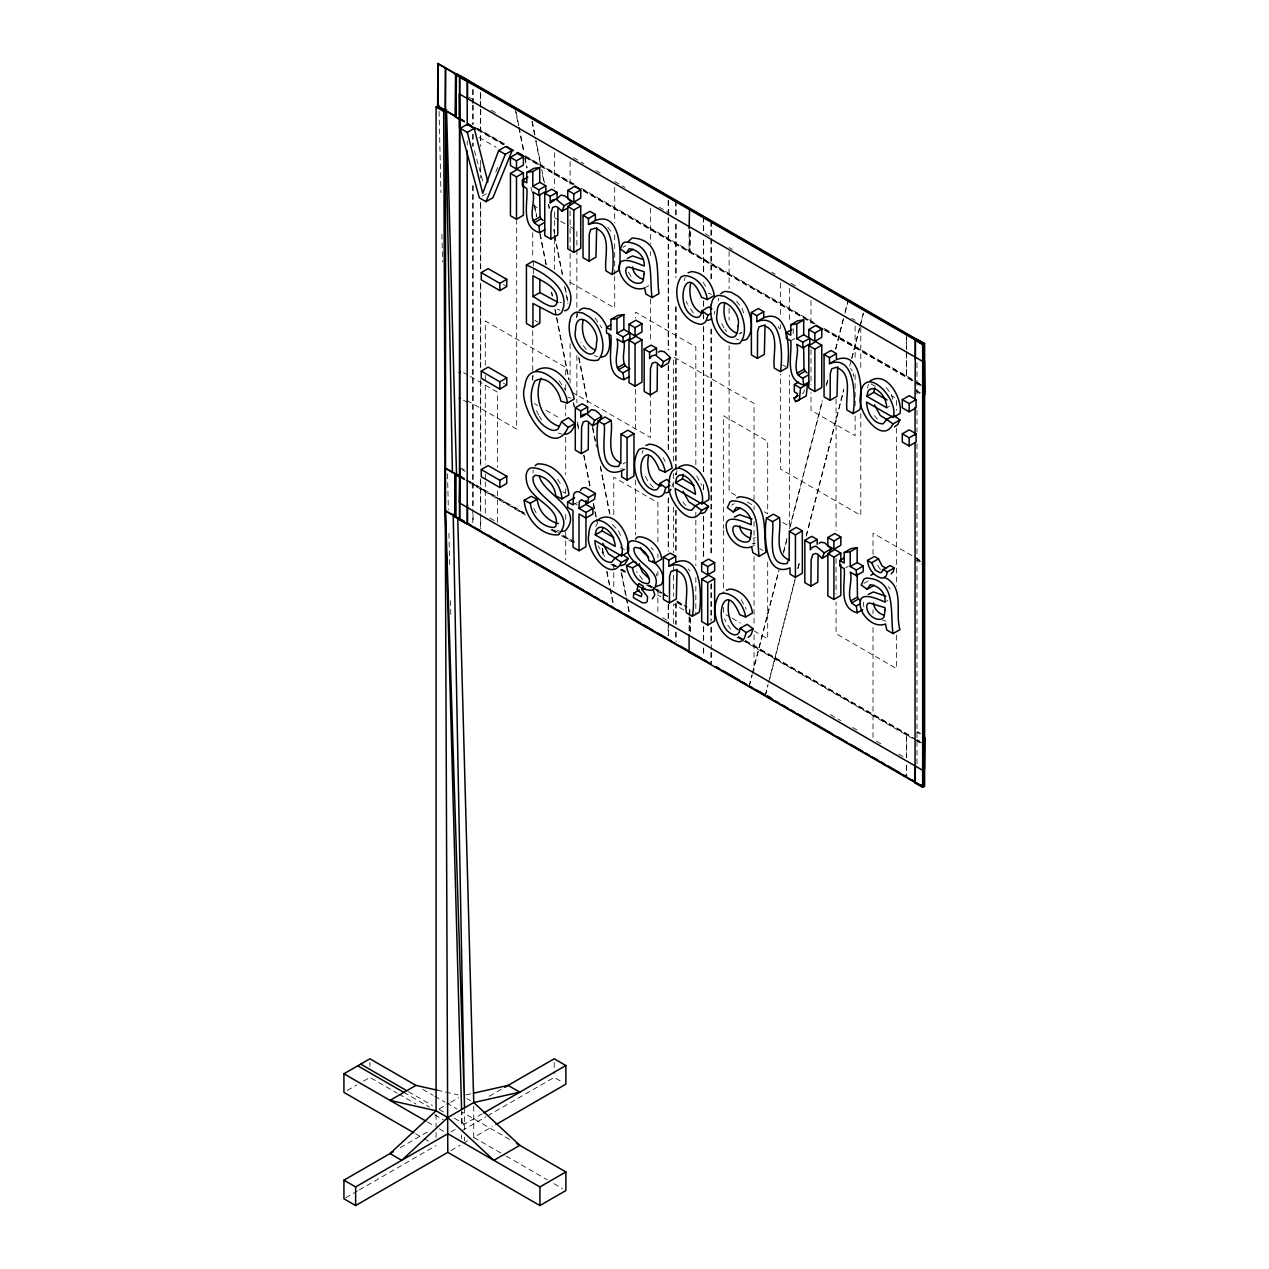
<?xml version="1.0" encoding="UTF-8"?>
<svg xmlns="http://www.w3.org/2000/svg" width="1269" height="1269" viewBox="0 0 1269 1269"><rect width="100%" height="100%" fill="white"/><g stroke="black" fill="none" stroke-linecap="round" stroke-linejoin="round"><path stroke-width="0.75" stroke-dasharray="5 3.75" d="M804.356 389.646L804.054 391.598A7.773 4.489 60 0 1 802.341 393.755M595.859 526.635L596.446 524.002M672.015 486.852L672.697 483.79M676.139 474.527L677.011 470.577M714.161 314.252L714.828 311.206M867.52 388.092L868.393 384.142M576.57 317.758L577.601 313.602M718.095 301.007L718.793 298.247M749.075 686.148L751.93 675.029M752.406 673.173L778.674 570.733M783.576 551.634L787.002 538.246M789.461 528.697L822.28 400.687M826.198 385.395L828.165 377.75M835.51 349.102L843.203 319.09M845.106 311.682L847.962 300.563M749.392 685.958L752.247 674.838M752.723 672.982L778.992 570.542M783.401 553.347L786.843 539.975M790.27 526.603L822.613 400.496M826.531 385.221L827.991 379.479M835.843 348.912L844.488 315.204M844.964 313.348L848.279 300.372M765.207 695.46L768.062 684.34M768.538 682.484L795.298 578.141M797.757 568.591L799.708 560.946M806.085 536.105L843.806 388.98M849.691 366.059L851.166 360.317M851.642 358.413L859.351 328.417M859.827 326.561L863.618 311.73M765.54 695.269L767.904 686.006M769.807 678.598L795.14 579.87M798.074 568.401L799.549 562.675M806.402 535.915L843.647 390.709M851.975 358.223L863.475 313.395M532.187 379.05L533.107 375.751M684.229 280.671L685.181 277.514M642.098 453.271L643.05 450.114M495.782 172.156L497.876 166.667M482.109 196.219L486.265 193.824M623.047 247.328L625.807 245.726M644.589 287.984L648.729 285.588M739.224 334.048L741.984 332.462L738.621 333.557M790.761 340.838L794.902 338.442M622.841 463.962L625.601 462.376M621.667 470.688L624.427 469.086M622.159 470.926L624.919 469.324M573.001 504.919L577.157 502.54M886.825 407.825L889.601 406.239M731.499 505.268L734.259 503.666M751.645 546.733L754.405 545.131M845.598 567.83L848.374 566.244M863.983 583.359L868.139 580.964M885.016 602.077L887.777 600.475M347.183 1090.515L356.906 1084.9M363.41 1081.156L369.898 1077.413L397.197 1093.164M439.328 1108.884L449.052 1103.269M450.685 1102.333L458.791 1097.653M400.243 1147.668L427.542 1131.9M489.342 1096.226L501.287 1089.325M450.844 1131.964L456.999 1128.411M482.268 1113.817L461.599 1125.746L461.599 1111.343M345.644 1197.809L357.588 1190.909M359.286 1189.925L436.076 1145.59M462.043 1130.6L485.932 1116.815M487.629 1115.832L554.188 1077.413L562.548 1082.235M450.844 1150.571L460.06 1145.257M464.533 1142.687L467.595 1140.91M473.734 1106.14L473.734 1137.357L492.515 1126.523M753.072 538.326L755.436 537.533M465.882 1094.909L471.64 1093.608M560.01 302.641L561.564 302.308M752.089 543.782L755.261 543.719M620.636 468.848L623.666 469.244M557.139 530.553L560.121 531.14M437.075 1090.15L458.204 1094.909M882.748 620.271L885.968 621.08M567.751 397.165L570.955 398.117M558.312 433.03L561.707 434.061M557.313 309.224L559.994 310.128M708.388 293.234L711.322 294.392M735.988 338.744L738.986 340.044M594.447 355.494L597.445 356.795M562.611 491.864L565.736 493.387M468.753 97.205L473.892 100.172M491.024 110.07L496.163 113.036M573.525 157.705L583.819 163.638M595.827 170.569L602.696 174.535M614.704 181.467L624.935 187.384M659.055 207.085L669.302 213.002M705.183 233.718L710.307 236.668M729.104 247.518L732.53 249.501M771.838 272.185L775.248 274.167M791.079 283.304L797.725 287.143M851.721 318.313L855.116 320.28M461.218 118.905L464.264 120.666M477.35 128.217L504.618 143.968M525.065 155.77L574.492 184.306M581.297 188.24L815.523 323.468M824.089 328.417L911.523 378.892M916.662 381.858L919.708 383.619M461.123 119.413L464.549 121.38M474.622 127.201L504.475 144.444M539.388 164.589L524.858 156.214L527.158 167.857M573.302 184.179L540.991 165.525L536.057 140.542M583.502 190.064L814.984 323.706M825.183 329.591L915.235 381.588M916.948 382.572L923.784 386.522M460.79 119.603L464.216 121.57M477.334 129.152L504.158 144.634M524.541 156.404L572.969 184.354M583.169 190.255L814.65 323.896M824.85 329.781L914.901 381.779M916.615 382.762L923.467 386.712M461.456 120.539L464.502 122.284M477.763 129.946L503.333 144.714M525.477 157.499L571.494 184.068M583.423 190.953L812.509 323.214M824.517 330.146L911.951 380.621M916.9 383.476L919.946 385.237M479.016 137.417L496.147 147.299M915.98 390.217L920.691 392.93M916.678 391.629L919.803 393.438M870.962 383.857L876.038 386.791M891.298 395.595L894.677 397.546M532.742 205.118L537.739 208.005M554.394 217.618L559.106 220.33M560.676 221.234L568.528 225.771M570.098 226.675L576.872 230.593L576.872 247.852M782.751 365.012L785.781 366.757M570.098 282.305L614.704 308.05L614.704 276.404M503.381 284.621L506.759 286.572M534.963 320.407L538.23 322.294M919.517 559.994L873.024 533.139L873.024 554.775M917.55 559.597L920.691 561.406M916.678 560.105L919.803 561.913M571.796 392.058L650.505 437.519L650.505 395.976M735.75 495.338L729.104 491.5L729.104 345.755M747.393 502.048L752.374 504.935M764.287 511.804L767.697 513.786L767.697 441.279L723.584 415.804L723.584 528.396M782.735 522.463L789.413 526.318L789.413 375.291M503.381 383.095L506.759 385.046M534.392 403.59L537.691 405.493M545.94 410.252L560.771 418.802M463.566 372.594L468.578 375.497M470.26 376.449L497.622 392.248L497.622 467.373M759.766 548.668L762.923 550.476M466.913 400.417L516.689 429.144L516.689 220.457M463.518 400.211L468.213 402.923M574.571 503.428L577.236 504.983M620.129 547.161L625.109 550.048M730.341 617.226L723.584 613.324L723.584 607.391M732.039 618.209L740.493 623.095M754.04 630.899L767.697 638.799L767.697 560.66M461.266 468.198L464.391 470.006M917.55 731.642L920.691 733.45M461.948 469.625L465.073 471.433M916.678 732.15L919.803 733.958M461.218 476.462L464.264 478.223M468.832 480.856L525.065 513.326M554.03 530.045L560.85 533.979M562.564 534.963L574.492 541.847M613.688 564.483L620.493 568.417M622.207 569.4L625.617 571.367M649.474 585.152L654.582 588.102M656.279 589.086L664.813 594.003M676.742 600.887L686.957 606.788M738.368 636.467L743.507 639.433M745.236 640.433L911.523 736.432M916.662 739.415L919.708 741.159M461.123 476.954L464.549 478.936M466.246 479.92L524.874 513.771M552.063 529.459L557.154 532.409M563.959 536.327L574.143 542.212M612.8 564.531L616.02 566.386M624.269 571.145L620.858 569.194L626.188 596.097M648.078 584.898L651.489 586.865M653.186 587.848L661.688 592.75M663.386 593.733L668.493 596.684M677.63 601.966L686.83 607.264M738.495 637.101L743.602 640.052M745.3 641.035L915.235 739.145M916.948 740.128L923.784 744.078M460.79 477.144L464.216 479.127M465.929 480.11L524.557 513.961M551.745 529.649L556.837 532.599M563.626 536.517L573.826 542.402M612.483 564.721L615.703 566.577M625.649 572.319L620.541 569.369L625.871 596.287M647.761 585.088L651.156 587.055M652.869 588.039L661.371 592.94M663.068 593.924L668.176 596.874M677.313 602.14L686.497 607.454M738.177 637.292L914.901 739.319M916.615 740.319L923.467 744.268M461.456 478.08L464.502 479.841M469.244 482.585L525.477 515.055M551.047 529.808L559.566 534.725M561.263 535.708L571.494 541.609M610.69 564.245L614.101 566.212M620.922 570.146L624.316 572.113M646.476 584.898L649.887 586.865M656.707 590.815L665.226 595.732M677.154 602.616L683.975 606.55M737.083 637.212L740.509 639.195M742.222 640.179L911.951 738.177M916.9 741.033L919.946 742.793M657.897 595.066L661.038 596.89M683.88 610.056L673.633 604.139L673.633 624.126M489.913 518.053L494.545 520.718M662.624 617.765L667.335 620.493M830.529 714.701L840.728 720.602M852.625 727.47L859.43 731.388M876.451 741.223L881.606 744.189M898.753 754.087L903.893 757.07M467.055 1098.668L470.402 1100.604M422.799 1089.325L433.03 1095.242M434.744 1096.226L444.975 1102.126M446.688 1103.126L456.919 1109.027M509.583 1139.435L462.043 1111.993L462.043 1126.888M408.459 1091.689L432.348 1105.489M439.169 1109.423L444.293 1112.374M454.492 1118.275L464.533 1124.064M403.828 1092.387L429.43 1107.171M398.91 1094.148L415.962 1103.998M434.744 1114.848L443.262 1119.766M473.734 1137.357L504.459 1155.091M506.157 1156.075L547.113 1179.726M553.934 1183.66L562.468 1188.593M427.542 1122.05L434.363 1125.984M439.423 1128.902L446.101 1132.773M415.597 1133.772L422.418 1137.706M424.132 1138.705L429.255 1141.656M612.308 524.589L618.257 530.347L620.811 535.867M649.078 585.77L651.568 587.944M653.313 487.455L648.475 482.172L644.113 474.019M736.639 301.261L741.968 308.145L744.221 314.442M595.098 318.011L601.744 327.91M886.159 387.553L891.457 394.5L893.487 402.13M642.574 579.568L636.435 571.526M607.724 227.183L611.198 231.688M688.068 568.972L690.019 571.066M559.09 380.7L565.657 390.44M651.156 547.478L653.487 550.191M874.309 415.613L877.212 419.071M682.944 502.048L685.847 505.506M604.599 556.472L598.159 545.908M724.869 329.337L726.772 331.621M586.183 349.514L580.837 342.154M888.332 586.738L890.251 589.054M693.382 312.935L688.21 305.686M730.69 629.281L726.439 623.158M880.464 569.622L876.086 562.944M703.058 282.13L707.214 288.824M741.286 599.587L746.235 609.231M696.76 475.923L701.598 485.155M557.567 479.333L560.501 483.854M631.058 276.468L627.933 271.344M539.309 416.391L541.657 419.88M850.706 368.454L852.245 370.849M778.024 326.482L779.547 328.877M724.044 328.021L720.364 321.073M538.627 415.137L535.518 408.634M533.821 508.409L536.882 514.231M663.275 457.697L665.083 461.424M686.259 301.419L687.56 304.274M724.504 618.891L725.789 621.731M474.4 150.63L483.172 182.562M532.25 121.316L535.677 138.622M541.768 169.411L544.449 182.99M548.684 204.341L549.445 208.227M553.665 229.562L554.442 233.448M554.823 235.384L562.5 274.199M565.181 287.793L567.877 301.372M579.013 357.652L587.848 402.289M592.829 427.526L596.287 444.991M600.523 466.326L610.119 514.849M626.569 598.016L629.614 613.403M531.933 121.507L535.344 138.797M535.724 140.716L540.673 165.716M542.593 175.423L543.751 181.245M548.351 204.531L549.128 208.402M554.505 235.574L562.183 274.39M564.483 286.033L567.941 303.497M578.696 357.842L587.515 402.479M592.512 427.701L596.351 447.116M600.189 466.516L609.406 513.088M626.251 598.207L629.297 613.577M516.118 112.005L518.783 125.457M519.164 127.376L524.097 152.359M530.997 187.257L531.774 191.143M534.455 204.721L536.771 216.364M540.213 233.845L546.368 264.888M551.745 292.06L552.507 295.947M555.203 309.525L569.02 379.383M573.62 402.67L574.397 406.556M577.474 422.085L578.997 429.842M583.994 455.079L590.133 486.122M593.591 503.587L596.287 517.181M596.668 519.116L597.826 524.938M602.426 548.224L603.965 555.996M607.01 571.399L610.056 586.786M610.437 588.705L613.482 604.076M515.024 108.341L518.45 125.647M518.831 127.566L523.78 152.55M524.922 158.339L526.841 168.047M534.519 206.847L536.438 216.555M539.896 234.019L546.035 265.078M551.412 292.251L552.189 296.121M554.87 309.715L556.028 315.537M556.409 317.472L568.702 379.574M573.302 402.86L574.08 406.746M577.522 424.211L579.061 431.968M583.677 455.254L589.815 486.313M593.273 503.777L594.431 509.599M594.812 511.534L596.731 521.242M602.109 548.414L603.647 556.171M606.693 571.589L609.739 586.976M610.119 588.895L613.149 604.266M656.422 573.604L656.866 576.031M853.212 373.372L853.751 376.401M863.237 601.982L863.888 607.105M439.074 111.371L440.962 192.587M441.929 234.178L442.58 261.906M447.529 473.845L448.354 509.488M448.909 533.266L449.702 566.926M450.479 600.602L450.86 616.448M916.979 362.823L916.979 396.42M916.979 410.252L916.979 431.983M916.979 443.849L916.979 764.001M906.669 337.951L906.669 349.562M906.669 351.497L906.352 376.83L906.352 351.687M906.669 757.419L906.669 734.196L906.352 757.593M906.669 765.159L906.669 776.755M906.352 334.27L906.352 349.752M906.352 765.334L906.352 775.01M896.374 400.496L896.374 410.379M896.374 428.145L896.374 585.945M896.374 635.087L896.374 668.509L836.065 633.691L836.065 602.029M873.024 609.818L873.024 613.752M873.024 627.505L873.024 739.24M860.794 327.434L860.794 370.199M860.794 413.313L860.794 515.373L780.372 468.943L780.372 374.022M855.116 326.101L855.116 361.094M855.116 374.704L855.116 408.174M855.116 416.058L855.116 435.743L811.002 410.268L811.002 392.66M836.065 399.148L836.065 530.775M836.065 558.487L836.065 594.114M811.002 300.674L811.002 326.117M811.002 349.609L811.002 384.824M793.236 328.703L793.236 334.286M789.413 288.269L789.413 321.898M780.372 283.05L780.372 316.679M780.372 324.578L780.372 328.544M754.04 500.018L754.04 403.352L673.633 356.938L673.633 461.757M754.04 505.887L754.04 509.805M754.04 521.511L754.04 546.907M754.04 556.679L754.04 607.47M754.04 609.421L754.04 625.046M754.04 634.865L754.04 670.54M729.104 251.452L729.104 288.777M729.104 308.43L729.104 320.216M723.584 530.363L723.584 593.575M711.274 221.266L711.274 236.748M711.274 238.683L711.274 281.623M711.274 329.02L711.274 556.203M711.274 583.851L711.274 619.415M711.274 627.187L711.274 650.41M711.274 652.345L711.274 663.957M710.957 221.456L710.957 236.938M710.957 238.873L710.957 279.83M710.957 329.21L710.957 556.377M710.957 584.041L710.957 621.572M710.957 627.378L710.957 644.795M710.957 652.536L710.957 662.212M703.676 216.888L703.676 232.354M703.676 240.095L703.676 273.279M703.676 300.927L703.676 306.86M703.676 314.76L703.676 318.709M703.676 326.609L703.676 472.798M703.676 484.647L703.676 492.546M703.676 516.245L703.676 557.741M703.676 626.664L703.676 640.211M703.676 647.951L703.676 655.692M703.359 217.062L703.359 232.544M703.359 240.285L703.359 273.454M703.359 301.118L703.359 307.05M703.359 314.95L703.359 318.9M703.359 326.799L703.359 472.972M703.359 484.837L703.359 490.754M703.359 516.435L703.359 557.916M703.359 626.854L703.359 640.401M703.359 648.142L703.359 655.883M695.84 464.676L695.84 346.976L635.531 312.158L635.531 318.091M695.84 512.153L695.84 518.085M695.84 520.052L695.84 565.546M695.84 577.411L695.84 614.989M690.368 231.862L689.892 251.484L689.892 230.197M690.368 618.431L690.368 631.978M689.892 609.041L689.892 614.846M689.892 616.782L689.892 632.248M689.559 230.387L689.083 251.944L689.083 230.672M689.559 615.021L689.559 609.215L689.083 615.306M689.559 616.956L689.559 632.438M689.083 617.242L689.083 632.723M676.107 200.962L676.107 216.444M676.107 224.185L676.107 277.102M676.107 306.733L676.107 474.654M676.107 510.201L676.107 553.665M676.107 603.013L676.107 624.3M676.107 632.025L676.107 641.702M675.774 201.152L675.774 216.618M675.774 224.359L675.774 277.292M675.774 306.924L675.774 474.844M675.774 510.392L675.774 553.855M675.774 603.203L675.774 624.475M675.774 632.216L675.774 639.957M673.633 473.623L673.633 487.455M673.633 507.235L673.633 552.729M673.633 566.577L673.633 596.24M668.493 200.439L668.493 215.92M668.493 217.856L668.493 349.752M668.493 365.567L668.493 452.478M668.493 497.908L668.493 551.254M668.493 604.425L668.493 619.906M668.493 621.842L668.493 635.388M668.176 200.629L668.176 216.111M668.176 218.046L668.176 349.943M668.176 365.742L668.176 452.668M668.176 498.098L668.176 549.461M668.176 604.615L668.176 623.951M668.176 625.887L668.176 635.563M657.897 542.022L657.897 502.714L613.784 477.255L613.784 514.691M657.897 553.807L657.897 557.741M657.897 571.494L657.897 575.412M657.897 589.165L657.897 613.228M650.505 208.084L650.505 243.68M650.505 251.595L650.505 255.545M650.505 299.056L650.505 342.567M635.531 389.297L635.531 428.859M635.531 479.968L635.531 534.995M614.704 187.4L614.704 223.011M614.704 234.876L614.704 274.437M613.784 563.944L613.784 587.595M576.872 249.771L576.872 309.953M576.872 311.92L576.872 317.853M576.872 355.447L576.872 402.781M570.098 161.639L570.098 185.29M570.098 210.908L570.098 251.611M570.098 253.53L570.098 286.255M570.098 343.613L570.098 383.175M565.704 375.132L565.704 367.375L485.297 320.946L485.297 365.694M565.704 384.824L565.704 390.646M565.704 404.208L565.704 415.851M565.704 437.456L565.704 474.955M565.704 488.771L565.704 492.721M565.704 514.437L565.704 520.353M565.704 532.203L565.704 559.835M554.394 152.566L554.394 188.05M554.394 211.701L554.394 236.795M554.394 238.715L554.394 269.393M554.188 1062.518L554.188 1073.685M533.345 261.002L533.345 266.855M533.345 268.806L533.345 274.643M532.742 232.592L532.742 258.099M532.742 330.686L532.742 373.546M532.742 375.497L532.742 381.303M497.622 490.992L497.622 522.511M485.297 375.418L485.297 381.239M485.297 385.142L485.297 464.184M485.297 474.035L485.297 479.952M485.297 481.919L485.297 515.388M480.713 93.954L480.713 107.5M480.713 109.435L480.713 146.522M480.713 166.271L480.713 178.136M480.713 203.801L480.713 268.996M480.713 284.795L480.713 367.772M480.713 381.588L480.713 466.532M480.713 480.364L480.713 511.486M480.713 519.227L480.713 528.903M480.38 92.209L480.38 107.691M480.38 109.626L480.38 140.78M480.38 160.529L480.38 170.411M480.38 202.025L480.38 269.187M480.38 283.003L480.38 367.947M480.38 379.812L480.38 466.722M480.38 478.572L480.38 511.677M480.38 513.612L480.38 527.143M473.099 89.56L473.099 103.106M473.099 105.041L473.099 124.394M473.099 134.228L473.099 146.078M473.099 185.591L473.099 507.092M473.099 514.833L473.099 522.574M472.782 89.75L472.782 103.297M472.782 105.232L472.782 124.584M472.782 134.419L472.782 146.268M472.782 185.782L472.782 507.283M472.782 509.218L472.782 522.765M467.214 140.954L467.214 144.904M464.533 1107.853L464.533 1129.648M464.533 1137.103L464.533 1140.815M461.599 1135.057L461.599 1138.785M436.076 1114.372L436.076 1126.967M436.076 1132.567L436.076 1138.15M369.898 1062.518L369.898 1066.23M533.012 472.861A18.543 10.707 60 0 1 533.234 470.117"/><path stroke-width="1.5" d="M620.636 554.759L615.116 557.948L611.372 562.421C600.729 562.326 595.224 549.905 594.907 540.594L621.524 555.949C628.107 537.152 590.64 499.336 588.657 535.502C585.215 549.525 610.437 584.501 621.366 562.468L628.266 558.487L622.016 553.966M700.916 502.651L695.396 505.839L691.653 510.297C681.009 510.217 675.505 497.797 675.187 488.47L701.805 503.841C708.388 485.044 670.92 447.227 668.937 483.394C665.495 497.416 690.717 532.393 701.646 510.36L708.546 506.379L702.296 501.842M892.297 416.2L886.761 419.404L883.034 423.862C872.374 423.783 866.87 411.346 866.568 402.035L893.186 417.406C899.769 398.609 862.285 360.777 860.319 396.959C856.861 410.982 882.098 445.958 893.011 423.925L899.927 419.928L893.677 415.407M557.948 208.687L557.71 235.082L550.794 239.064L544.75 235.574L544.75 193.221L551.65 189.224L557.091 192.38L557.091 198.789L560.946 195.077L564.832 195.886L567.909 198.234L571.05 201.787L569.654 205.419M588.499 423.243L588.245 449.638L581.345 453.62L575.285 450.13L575.285 407.777L582.201 403.796L587.642 406.937L587.642 413.361L591.497 409.633L595.367 410.442L598.46 412.806L601.585 416.343L600.205 419.976M657.39 364.552L657.136 390.947L650.22 394.929L644.176 391.439L644.176 349.086L651.092 345.105L656.533 348.245L656.533 354.67M818.045 555.774L817.791 582.17L810.891 586.151L804.832 582.661L804.832 540.308L811.748 536.327L817.188 539.468L817.188 544.274M633.723 593.178L633.358 597.636L642.463 602.791L645.493 602.823L647.301 601.411L647.539 596.747L642.162 589.752L643.272 586.135L638.767 583.534L637.022 589.577L641.908 593.797L641.321 596.684L633.723 593.178L639.259 589.99M574.571 497.845L567.655 501.842L567.655 507.426L573.001 510.503L573.001 547.272L579.013 550.746L579.013 513.977L585.977 518.006L592.893 514.008L592.893 508.425L585.977 512.422L579.013 508.393L579.298 501.429L581.71 499.764L587.626 503.238L588.53 497.496L595.447 493.514L586.278 487.93A11.199 6.456 60 0 0 580.552 490.453M595.447 493.514L594.526 499.24L587.626 503.238M648.538 455.952C646.302 466.913 648.824 482.315 661.038 486.075M690.685 283.352C688.433 294.313 690.955 309.715 703.185 313.475M728.929 600.824C726.994 610.976 728.628 623.809 738.161 629.71M583.185 319.962C580.79 330.876 583.93 345.152 595.113 349.943M724.726 303.212C722.331 314.125 725.471 328.417 736.654 333.192M596.684 227.611L595.97 257.179L589.07 261.16L583.01 257.67L583.01 215.318L589.926 211.336L595.367 214.477L595.367 220.489L589.847 223.693M677.027 569.4L676.329 598.952L669.413 602.934L663.37 599.444L663.37 557.091L670.27 553.11L675.727 556.25L675.727 562.278L668.811 566.26L668.811 560.232L675.727 556.25M765.033 324.816L764.335 354.368L757.419 358.366L751.375 354.876L751.375 312.523L758.291 308.526L763.732 311.666L763.732 317.694L756.816 321.676L756.816 315.664L763.732 311.666M837.714 366.789L837.017 396.34L830.116 400.322L824.057 396.832L824.057 354.479L830.973 350.498L836.414 353.639L836.414 359.65C862.793 349.34 862.555 396.214 859.97 409.586L853.054 413.583L847.01 410.093C844.868 397.34 853.863 372.848 835.985 367.36L831.687 368.851L830.291 373.562L830.116 400.322M595.256 534.883L596.192 530.442A14.451 8.344 60 0 1 599.888 527.254A13.42 7.741 60 0 1 605.392 528.57C611.547 532.25 614.735 539.42 615.179 546.384L595.256 534.883L602.156 530.886L602.791 527.92M675.536 482.759L676.472 478.318A14.451 8.344 60 0 1 680.168 475.145A13.42 7.741 60 0 1 685.672 476.462C691.827 480.142 695.015 487.312 695.46 494.276L675.536 482.759L682.436 478.778L683.372 474.336M866.901 396.325L867.837 391.883A14.451 8.344 60 0 1 871.549 388.711A13.42 7.741 60 0 1 877.053 390.027C883.208 393.707 886.381 400.877 886.825 407.825L866.901 396.325L873.818 392.343L874.753 387.902M669.937 485.392L665.781 487.788L664.052 493.292A20.066 11.58 60 0 1 658.674 496.909C638.434 494.418 628.203 465.39 639.037 449.416L642.447 448.163C654.725 448.845 663.639 460.615 665.21 472.147L672.126 468.15C670.54 456.634 661.625 444.848 649.363 444.182L645.937 445.419M710.688 313.586L707.928 315.188L706.183 320.692A20.066 11.58 60 0 1 700.805 324.309C680.565 321.818 670.349 292.806 681.167 276.816L684.594 275.579C696.855 276.245 705.77 288.031 707.356 299.547L714.257 295.55C712.686 284.034 703.772 272.248 691.494 271.582L688.084 272.835M745.601 617.02L739.716 614.688C723.314 574.032 710.497 628.789 734.513 634.928L737.194 634.532L739.145 632.374L740.224 628.298L747.124 624.316L753.072 628.663L746.172 632.66L744.427 638.164A20.066 11.58 60 0 1 739.05 641.781C718.809 639.275 708.594 610.262 719.412 594.289L722.822 593.035C735.1 593.702 744.015 605.487 745.601 617.02L752.501 613.022C750.931 601.506 742.016 589.72 729.738 589.054L726.328 590.291M753.072 628.663L751.343 634.167A20.066 11.58 60 0 1 748.091 637.212M711.861 309.017L708.895 306.844L701.979 310.842L700.9 314.902L698.949 317.06L696.269 317.472C672.269 311.317 685.086 256.56 701.471 297.232L707.356 299.547M669.715 481.617L666.748 479.444L659.832 483.441L658.754 487.502L656.819 489.66L654.138 490.056C630.122 483.917 642.939 429.16 659.341 469.831L665.21 472.147M867.473 560.438L871.613 562.833L875.102 569.908L879.607 572.509L881.336 572.541L883.208 569.527L890.108 565.53L894.248 567.925L887.332 571.907L886.317 575.729L884.255 577.792L881.273 578.061C873.484 575.856 868.17 568.353 867.473 560.438L874.389 556.457L878.529 558.836L882.018 565.911L886.523 568.512M894.248 567.925L893.233 571.732L891.171 573.794M564.816 434.299C570.558 434.046 573.905 428.525 575.016 423.449L568.496 417.723L561.58 421.72L558.186 428.779A18.559 10.723 60 0 1 552.221 430.254C533.123 424.1 526.191 397.673 534.931 381.001C546.923 373.816 559.185 390.138 560.835 401.163L567.259 403.066L574.175 399.069C571.621 383.175 553.173 359.841 536.026 370.691M575.016 423.449L568.1 427.431C552.681 461.583 516.943 405.557 524.731 386.855C528.586 352.782 567.227 383.46 567.259 403.066M628.266 558.487L624.634 564.499L620.652 565.752M708.546 506.379L704.914 512.39L700.932 513.628M899.927 419.928L897.817 424.496L894.455 426.86M550.794 239.064L551.047 212.669L552.697 207.386L555.727 206.387L557.614 207.117L562.056 211.225L564.134 205.768L571.05 201.787M581.345 453.62L581.583 427.225L583.248 421.942L586.278 420.943L588.166 421.673L592.591 425.797L594.685 420.34L601.585 416.343M650.22 394.929L650.474 368.549L652.139 363.251L655.169 362.252L657.041 362.982L661.482 367.106L663.56 361.649L670.476 357.652L664.258 351.751L660.388 350.942L658.532 352.084M670.476 357.652L668.398 363.108L661.482 367.106M810.891 586.151L811.145 559.756L812.794 554.474L815.824 553.474L817.712 554.204L822.138 558.312L824.231 552.856L831.132 548.874L824.929 542.973L821.043 542.164L819.203 543.306M829.054 554.331L831.132 548.874M460.266 128.328L479.349 197.821L486.043 201.676L492.943 197.694L512.232 150.361L505.585 146.522L498.669 150.503L482.712 193.332L467.325 132.404L460.266 128.328L467.166 124.346L474.225 128.423L487.899 181.975M652.107 297.565C648.792 276.88 656.422 243.362 625.205 242.03L622.936 243.172L620.287 248.914L626.204 253.292L629.202 248.74C637.593 249.247 645.302 257.385 644.081 266.046C634.548 261.969 614.482 253.07 620.033 272.708C623.095 282.416 634.04 291.933 644.589 287.984L645.794 293.916L652.107 297.565L659.023 293.567C655.708 272.898 663.338 239.381 632.105 238.033L628.266 241.475M759.163 556.298C755.848 535.629 763.478 502.112 732.261 500.763L730.008 501.905L727.343 507.663L733.26 512.026L736.274 507.489C744.649 507.981 752.374 516.118 751.137 524.779C741.619 520.718 721.553 511.819 727.089 531.441C730.167 541.149 741.112 550.683 751.645 546.733L752.85 552.649L759.163 556.298L766.079 552.301C762.764 531.632 770.394 498.114 739.177 496.766L736.908 497.924M893.043 633.596C889.728 612.911 897.357 579.394 866.14 578.061L863.888 579.203L861.223 584.946L867.139 589.324L870.153 584.771C878.529 585.279 886.238 593.416 885.016 602.077C875.499 598 855.433 589.102 860.969 608.739C864.046 618.447 874.991 627.965 885.524 624.015L886.73 629.947L893.043 633.596L899.959 629.598C894.597 612.372 905.463 586.722 884.239 577.221M486.043 201.676L505.332 154.358L512.232 150.361M541.133 378.241C533.662 394.929 540.372 420.261 559.137 426.273M557.091 192.38L550.191 196.362L550.191 202.786L552.189 200.201L555.885 199.059L564.134 205.768M459.997 127.995L459.727 128.788M627.346 258.432L632.533 255.926L643.383 259.574M734.402 517.181L739.589 514.675L752.025 518.942M868.282 594.463L873.469 591.957L885.905 596.24M598.175 519.671C615.037 508.266 630.867 536.771 628.441 551.967L621.524 555.949M678.471 467.563C695.317 456.158 711.148 484.663 708.721 499.843L701.805 503.841M869.836 381.128C886.682 369.723 902.529 398.228 900.102 413.408L893.186 417.406M595.367 220.489C621.747 210.178 621.524 257.052 618.923 270.424L612.023 274.421L605.963 270.916C603.822 258.178 612.832 233.67 594.939 228.198L590.64 229.673L589.244 234.4L589.07 261.16M756.816 321.676C783.195 311.365 782.957 358.239 780.372 371.611L774.328 368.121C772.171 355.368 781.181 330.876 763.303 325.387L759.005 326.879L757.593 331.59L757.419 358.366M763.732 317.694C790.111 307.384 789.873 354.257 787.288 367.629L780.372 371.611M836.414 353.639L829.498 357.62L829.498 363.648C855.877 353.337 855.655 400.211 853.054 413.583M668.811 566.26C695.19 555.949 694.952 602.823 692.366 616.195L686.323 612.705C684.165 599.951 693.175 575.46 675.298 569.971L671 571.462L669.588 576.174L669.413 602.934M675.727 562.278C702.09 551.952 701.868 598.825 699.282 612.197L692.366 616.195M652.393 598.841L654.82 594.955L653.376 590.339M459.933 119.651L455.174 116.907L455.666 74.062L455.666 116.637L437.599 106.199L437.916 63.45L923.784 343.962L923.784 386.522M459.616 77.282L459.616 519.957L459.616 77.282L467.547 81.486L467.547 98.887M461.218 76.346L468.832 80.74M473.559 1093.18L508.108 1085.392L519.814 1092.149L473.734 1102.539L447.783 1117.529L401.702 1160.326L390.011 1153.569L436.076 1110.772L436.076 107.072L437.599 106.199M437.916 63.45L437.916 106.009L438.931 105.438M436.076 107.072L443.69 111.466L446.545 109.816M467.325 132.404L474.225 128.423M510.439 157.308L517.34 153.311L523.399 156.801L523.399 165.065L516.483 169.047L510.439 165.557L510.439 157.308L516.483 160.798L523.399 156.801M510.439 173.409L517.34 169.427L523.399 172.917L523.399 215.27L516.483 219.251L510.439 215.762L510.439 173.409L516.483 176.899L523.399 172.917M545.305 229.435L539.769 232.624C520.179 227.452 528.253 202.453 526.794 188.446L522.368 185.877L522.368 180.293L526.794 182.863L526.794 172.378L533.71 168.38L539.722 167.556L539.722 182.339L532.806 186.337L532.806 171.537L539.722 167.556M522.368 180.293L527.888 177.105M532.806 186.337L538.897 189.842L545.813 185.861L545.813 191.445L538.897 195.426L532.806 191.92C536.168 201.834 525.937 220.568 538.897 225.771L544.417 222.583M567.766 190.398L574.667 186.416L580.726 189.906L580.726 198.154L573.81 202.152L567.766 198.662L567.766 190.398L573.81 193.887L580.726 189.906M550.191 202.786L554.331 200.391M533.139 220.822L540.039 216.825L539.722 195.553M534.17 222.805L541.086 218.823L543.148 220.536M567.766 206.514L574.667 202.517L580.726 206.006L580.726 248.359L573.81 252.357L567.766 248.867L567.766 206.514L573.81 210.004L580.726 206.006M562.056 211.225L567.576 208.037M481.268 272.629L488.168 268.631L506.759 279.354L506.759 286.572L499.843 290.569L481.268 279.846L481.268 272.629L499.843 283.352L506.759 279.354M583.01 215.318L588.467 218.458L595.367 214.477M539.864 307.384L539.864 323.23L532.948 327.228L526.429 323.468L526.429 264.999L533.345 261.002C550.619 268.473 579.013 285.081 568.686 308.224A17.163 9.914 60 0 1 564.546 310.81M532.948 296.565C538.468 298.849 556.599 315.093 557.313 299.976C557.503 286.35 542.402 281.575 532.948 275.659L532.948 296.565L539.864 292.568L557.995 302.339M689.559 209.115L689.083 228.737M626.204 253.292L633.104 249.295M460.377 372.515L459.14 372.404L459.997 372.309M481.268 371.087L488.168 367.09L506.759 377.829L506.759 385.046L499.843 389.028L481.268 378.305L481.268 371.087L499.843 381.81L506.759 377.829M460.377 398.403L459.172 398.387L459.997 398.196M629.44 376.481L623.92 379.669C604.314 374.498 612.388 349.483 610.944 335.492L606.503 332.922L606.503 327.339L610.944 329.908L610.944 319.423L617.86 315.426L623.872 314.585L623.872 329.385L635.039 335.952L641.955 331.97L641.955 323.706L635.896 320.216L628.996 324.214L628.996 332.462M610.944 319.423L616.956 318.582L623.872 314.585M606.503 327.339L610.659 324.943M616.956 318.582L616.956 333.382L623.872 329.385M628.996 324.214L635.039 327.703L641.955 323.706M616.956 333.382L623.047 336.888L629.947 332.906L629.947 338.474L623.047 342.471L616.956 338.966C620.303 348.88 610.072 367.613 623.047 372.816L629.947 368.835C618.463 364.853 626.156 349.181 623.872 340.679M628.996 340.33L635.896 336.333L641.955 339.822L641.955 382.175L635.039 386.173L628.996 382.667L628.996 340.33L635.039 343.82L641.955 339.822M617.273 367.851L624.189 363.87M461.599 1109.534L445.197 510.709L445.197 468.134L459.41 475.97M618.32 369.85L625.236 365.869M644.176 349.086L649.617 352.227L656.533 348.245M455.174 474.463L455.174 517.022L455.174 474.463L459.933 477.207M575.285 407.777L580.726 410.918L587.642 406.937M481.268 469.546L488.168 465.564L506.759 476.287L506.759 483.505L499.843 487.502L481.268 476.763L481.268 469.546L499.843 480.285L506.759 476.287M582.122 416.549L584.882 414.947M611.103 420.483L604.187 424.465C606.185 434.886 597.08 469.53 618.685 466.357L620.779 461.519L621.017 434.188L627.933 430.191L633.977 433.697L633.977 476.049L627.076 480.031L621.667 476.906L621.667 470.688C595.399 481.506 595.526 434.014 598.143 420.975L605.043 416.978L611.103 420.483C613.546 433.411 604.409 456.396 621.096 462.963M592.591 425.797L598.127 422.593M809.257 381.826L803.737 385.015C784.131 379.843 792.205 354.844 790.761 340.838L786.32 338.284L786.32 332.7L790.761 335.254L790.761 324.769L797.662 320.771L803.689 319.947L803.689 334.746L796.773 338.728L796.773 323.928L803.689 319.947M786.32 332.7L791.856 329.496M459.616 519.957L467.547 524.16L467.547 504.808M808.797 329.559L815.713 325.578L821.757 329.068L821.757 337.316L814.857 341.313L808.797 337.824L808.797 329.559L814.857 333.049L821.757 329.068M472.782 526.619L480.713 530.839M621.017 434.188L627.076 437.678L633.977 433.697M535.121 465.802A18.543 10.707 60 0 1 537.723 463.915C553.887 463.058 567.941 479.381 568.861 494.91L561.945 498.907L555.695 495.846C555.124 485.361 545.559 475.399 535.074 475.32L533.059 476.985C530.775 498.13 579.711 510.884 558.439 534.82C540.467 536.295 525.08 517.387 524.208 500.319L531.124 496.338L537.279 499.24C538.135 510.741 547.304 520.972 558.408 523.621M796.773 338.728L802.849 342.233L809.765 338.252L809.765 343.836L802.849 347.817L796.773 344.311C800.12 354.241 789.889 372.959 802.849 378.178L808.385 374.974M524.208 500.319L530.363 503.238L537.279 499.24M808.797 345.676L815.713 341.678L821.757 345.184L821.757 387.537L814.857 391.518L808.797 388.028L808.797 345.676L814.857 349.165L821.757 345.184M797.091 373.213L804.007 369.216L803.689 347.944M798.138 375.212L805.038 371.214L807.116 372.927M579.013 508.393L585.929 504.412L592.893 508.425M829.498 363.648L835.034 360.459M795.504 401.559L806.259 395.976L807.481 384.11L800.565 388.092L799.343 399.973L795.504 401.559L794.013 397.958A7.773 4.489 60 0 0 797.138 395.595L797.44 393.628L794.346 391.851L794.346 384.507L798.502 382.112M794.013 397.958L798.169 395.563M915.06 399.513L915.377 340.044L915.377 359.381M916.662 339.299L924.593 343.502L924.593 786.177L922.658 787.288L915.06 782.91L915.06 442.992M915.06 340.219L922.658 344.613L924.593 343.502M579.013 550.746L585.929 546.765L585.977 512.422M922.975 386.997L924.276 386.252M902.291 399.656L909.207 395.658L916.091 399.64L916.091 407.809L909.175 411.806L902.291 407.825L902.291 399.656L909.175 403.621L916.091 399.64M635.547 539.055A14.086 8.137 60 0 1 638.513 536.771C650.188 536.866 660.53 547.732 661.736 559.106L654.836 563.103L648.919 560.644C648.11 553.839 642.051 547.732 635.166 547.399L633.834 548.398C633.691 564.086 663.973 570.178 654.407 588.594L652.25 590.164C639.037 591.148 627.869 578.093 626.537 565.546L633.453 561.548L636.435 562.722M626.537 565.546L632.517 567.877L639.433 563.896M733.26 512.026L740.176 508.044M902.291 433.824L909.207 429.842L916.091 433.808L916.091 441.993L909.175 445.974L902.291 442.009L902.291 433.824L909.175 437.805L916.091 433.808M642.162 589.752L644.922 588.166M779.452 517.673L772.551 521.67C774.55 532.092 765.445 566.735 787.05 563.563L789.128 558.709L789.381 531.394L796.298 527.396L802.341 530.886L802.341 573.239L795.425 577.236L790.016 574.111L790.016 567.893C763.764 578.712 763.875 531.203 766.492 518.18L773.408 514.183L779.452 517.673C781.894 530.616 772.758 553.585 789.461 560.168M613.91 608.105L610.817 605.947M701.678 563.103L708.578 559.106L714.637 562.611L714.637 570.86L707.721 574.857L701.678 571.351L701.678 563.103L707.721 566.593L714.637 562.611M701.678 579.219L708.578 575.222L714.637 578.712L714.637 621.064L707.721 625.062L701.678 621.572L701.678 579.219L707.721 582.709L714.637 578.712M789.381 531.394L795.425 534.883L802.341 530.886M804.832 540.308L810.288 543.449L817.188 539.468M827.864 537.485L834.764 533.503L840.824 536.993L840.824 545.242L833.907 549.239L827.864 545.749L827.864 537.485L833.907 540.975L840.824 536.993M668.176 639.433L671.539 641.004M840.824 564.657L840.824 595.462L833.907 599.444L827.864 595.954L827.864 553.601L834.764 549.604L840.824 553.11L840.824 560.803M822.138 558.312L827.674 555.124M827.864 553.601L833.907 557.091L840.824 553.11M862.73 609.612L857.194 612.816C837.603 607.645 845.677 582.63 844.218 568.639L839.792 566.069L839.792 560.486L844.218 563.055L844.218 552.554L851.134 548.573L857.146 547.732L857.146 562.532L850.23 566.529L850.23 551.729L857.146 547.732M839.792 560.486L843.933 558.09M850.23 566.529L856.321 570.035L863.237 566.037L863.237 571.621L856.321 575.618L850.23 572.113C853.593 582.027 843.362 600.76 856.321 605.963L860.461 603.568M703.359 659.753L706.722 661.323M871.613 562.833L878.529 558.836M711.274 663.957L689.083 652.06L689.083 634.659M867.139 589.324L874.055 585.326M850.563 600.998L857.463 597.017L857.146 573.826M851.594 602.997L858.51 599.016L860.572 600.729M413.9 1132.789L343.931 1092.403L343.931 1073.78L369.898 1058.79L415.962 1085.392L437.075 1090.15M922.975 744.538L924.276 743.793M906.352 776.945L903.274 774.804M915.06 782.91L915.377 765.302M415.962 1085.392L390.011 1100.382L436.076 1110.772L447.783 1117.529L493.847 1160.326L519.814 1145.336L473.734 1102.539L457.728 518.006M516.404 1143.369L565.879 1171.937L565.879 1190.56L539.928 1205.55L447.783 1152.347L355.637 1205.55L343.931 1198.793L343.931 1180.17L393.422 1151.602M504.697 1087.359L554.188 1058.79L565.879 1065.548L565.879 1084.17L495.925 1124.556M343.931 1180.17L355.637 1186.927L447.783 1133.725L539.928 1186.927L565.879 1171.937M483.981 1112.834L565.879 1065.548M870.788 575.222L873.056 574.064M601.569 357.223L605.043 356.129C611.071 350.545 609.881 341.075 608.771 333.668M743.111 340.489L746.584 339.378C754.436 330.559 751.327 316.251 746.521 306.511A21.605 12.484 60 0 0 738.003 296.216L731.309 292.298L725.694 291.41A21.287 12.293 60 0 0 720.855 293.885M561.612 531.425L565.339 530.823C584.898 508.552 543.243 494.45 539.293 475.97M526.794 172.378L532.806 171.537M790.761 324.769L796.773 323.928M844.218 552.554L850.23 551.729M656.232 586.564L661.323 584.612C666.384 576.047 659.372 566.117 652.536 560.961M459.537 127.852L459.33 93.906L923.34 361.792L923.293 395.468M887.348 419.928L880.163 415.375L874.484 404.779M695.967 506.363L688.797 501.81L683.103 491.214M615.687 558.487L608.517 553.934L602.823 543.338M459.997 468.515L459.394 502.921L923.134 770.537L923.293 735.988M643.097 279.259C637.736 277.483 632.866 272.867 632.612 266.95M750.169 537.993C744.792 536.216 739.938 531.6 739.668 525.699M884.033 615.291C878.671 613.514 873.802 608.898 873.548 602.981M923.832 394.738L924.673 395.087L924.847 392.327L924.482 360.317M923.832 563.214L924.482 562.849M922.309 564.102L923.293 563.944M923.832 735.259L924.847 738.161L924.482 768.951M437.599 63.64L923.467 344.153L923.467 386.712M455.174 74.348L922.975 344.422L922.975 361.839M437.916 106.009L455.983 116.447L456.475 73.602L924.276 343.693L924.276 786.368M457.379 117.62L460.79 119.603M467.642 123.553L471.069 125.52M517.752 152.47L522.844 155.421M467.547 124.045L476.065 128.962M506.743 146.681L513.548 150.614M516.959 152.581L523.78 156.515M574.905 186.035L580.012 188.986M815.951 325.197L822.804 329.147M498.669 150.503L505.332 154.358M539.722 182.339L545.813 185.861M803.689 334.746L809.765 338.252M544.75 193.221L550.191 196.362M751.375 312.523L756.816 315.664M824.057 354.479L829.498 357.62M873.818 392.343L887.094 400.005M794.346 384.507L800.565 388.092M526.429 264.999C543.703 272.454 572.097 289.062 561.786 312.222A17.163 9.914 60 0 1 554.426 314.569L532.948 303.465L532.948 327.228M883.208 569.527L887.332 571.907M857.146 562.532L863.237 566.037M598.143 420.975L604.187 424.465M766.492 518.18L772.551 521.67M682.436 478.778L694.064 485.488M567.655 501.842L573.001 504.919L573.636 494.45A11.199 6.456 60 0 1 579.362 491.928L588.53 497.496M663.37 557.091L668.811 560.232M602.156 530.886L613.784 537.596M459.632 475.542L455.983 473.987L455.983 516.562L445.197 510.709L464.216 521.686M445.197 468.134L460.79 477.144M767.523 695.856L770.949 697.839M457.697 517.546L464.549 521.496M467.96 523.478L471.386 525.445M487.55 534.788L490.976 536.755M494.402 538.738L497.829 540.721M502.968 543.687L506.379 545.654M509.805 547.637L530.347 559.502M533.773 561.469L568.02 581.234M571.447 583.217L583.423 590.133M586.849 592.115L591.988 595.082M595.399 597.049L598.825 599.031M602.252 601.014L607.391 603.981M617.464 609.786L620.7 611.658M623.92 613.514L640.322 622.984M643.637 624.903L653.583 630.645M656.898 632.549L666.828 638.291M680.692 646.302L686.83 649.839M689.892 651.6L702.138 658.674M716.255 666.828L719.571 668.731M722.886 670.651L739.462 680.216M742.762 682.135L746.077 684.054M752.628 687.83L749.075 686.148L765.54 695.269L755.848 689.686M767.237 696.253L772.329 699.203M775.74 701.17L779.134 703.137M782.545 705.088L787.637 708.039M791.047 710.005L794.442 711.972M797.836 713.924L802.944 716.874M806.338 718.841L809.749 720.808M813.143 722.759L831.845 733.561M836.953 736.512L847.153 742.397M850.563 744.364L862.46 751.232M865.855 753.199L869.265 755.166M872.66 757.133L877.767 760.068M881.162 762.034L884.572 764.001M887.967 765.968L899.864 772.837M911.808 779.721L915.235 781.704M920.358 784.67L923.784 786.637L923.784 744.078M467.642 523.669L688.036 650.902M715.922 667.002L747.425 685.197M766.92 696.443L923.467 786.828L923.467 744.268M455.174 517.022L922.975 787.113L922.975 769.696M360.682 1064.104L406.746 1090.706M357.747 1065.801L403.828 1092.387M343.931 1073.78L425.845 1121.066M886.761 419.404L893.011 423.925M695.396 505.839L701.646 510.36M615.116 557.948L621.366 562.468M701.979 310.842L707.928 315.188M659.832 483.441L665.781 487.788M740.224 628.298L746.172 632.66M648.665 578.045L642.241 572.049L639.75 565.324M561.58 421.72L568.1 427.431M648.697 557.313L643.367 552.396L640.48 547.637M663.56 361.649L655.327 354.923L651.631 356.066L649.617 358.651L649.617 352.227M824.231 552.856L815.983 546.146L812.287 547.288L810.288 549.874L810.288 543.449M594.685 420.34L586.437 413.615L582.741 414.757L580.726 417.342L580.726 410.918M804.007 369.216L805.038 371.214M857.463 597.017L858.51 599.016M540.039 216.825L541.086 218.823M607.026 327.561L604.98 323.246A21.605 12.484 60 0 0 596.462 312.967L589.768 309.033L584.152 308.145A21.287 12.293 60 0 0 579.314 310.619M632.517 567.877C633.31 575.603 639.782 583.692 647.936 583.581L649.458 582.265C650.077 567.148 623.983 562.453 627.822 545.099A14.086 8.137 60 0 1 631.613 540.753C643.272 540.864 653.63 551.714 654.836 563.103M530.363 503.238C531.33 515.135 541.689 527.285 553.982 527.476L555.743 526.445C561.485 506.141 528.808 500.43 526.524 480.935A18.543 10.707 60 0 1 530.807 467.912C546.987 467.04 561.025 483.362 561.945 498.907M856.321 605.963L857.194 612.816M802.849 378.178L803.737 385.015M623.047 372.816L623.92 379.669M538.897 225.771L539.769 232.624M446.593 111.799L456.523 474.416M445.53 110.403L452.43 472.576M453.223 514.135L464.533 1107.853L445.53 510.519L445.53 67.844L445.197 110.593M443.69 111.466L447.783 1152.347M922.658 344.613L922.658 787.288M915.06 407.412L915.06 435.077M909.175 403.621L909.175 411.806M909.175 437.805L909.175 445.974M856.321 570.035L856.321 575.618M833.907 540.975L833.907 549.239M833.907 557.091L833.907 599.444M814.857 333.049L814.857 341.313M814.857 349.165L814.857 391.518M802.849 342.233L802.849 347.817M795.425 534.883L795.425 577.236M707.721 566.593L707.721 574.857M707.721 582.709L707.721 625.062M635.039 327.703L635.039 335.952M635.039 343.82L635.039 386.173M627.076 437.678L627.076 480.031M623.047 336.888L623.047 342.471M612.023 274.421C614.608 261.033 614.846 214.175 588.467 224.486L588.467 218.458M585.929 500.494L585.929 504.412M573.81 193.887L573.81 202.152M573.81 210.004L573.81 252.357M539.864 279.275L539.864 292.568M539.928 1186.927L539.928 1205.55M538.897 189.842L538.897 195.426M516.483 160.798L516.483 169.047M516.483 176.899L516.483 219.251M499.843 283.352L499.843 290.569M499.843 381.81L499.843 389.028M499.843 480.285L499.843 487.502M467.214 81.66L467.214 125.139M467.214 150.837L467.214 524.351M355.637 1186.927L355.637 1205.55M711.655 318.535A20.066 11.58 60 0 1 707.721 320.327M670.968 489.295A20.066 11.58 60 0 1 665.591 492.927M596.525 342.519C596.478 368.597 571.351 344.137 575.523 330.638C575.714 305.004 600.538 329.258 596.525 342.519M738.066 325.768C738.019 351.846 712.892 327.386 717.064 313.887C717.255 288.269 742.079 312.507 738.066 325.768M644.081 274.294L643.097 280.909L641.464 282.781C633.818 285.636 624.634 277.165 625.903 269.282A7.487 4.315 60 0 1 628.916 267.061L644.081 271.661L644.081 274.294M751.137 533.043L750.169 539.658L748.52 541.53C740.874 544.369 731.69 535.915 732.974 528.015A7.487 4.315 60 0 1 735.988 525.81L751.137 530.41L751.137 533.043M885.016 610.326L884.049 616.94L882.399 618.812C874.753 621.667 865.569 613.197 866.854 605.313A7.487 4.315 60 0 1 869.868 603.092L885.016 607.692L885.016 610.326M569.654 321.739C566.608 338.474 578.569 364.044 598.143 360.11C605.979 351.307 602.87 336.999 598.08 327.243A21.605 12.484 60 0 0 589.562 316.949L582.852 313.031L577.252 312.142A21.287 12.293 60 0 0 570.685 317.599L569.654 321.739M711.195 304.988C708.15 321.739 720.11 347.294 739.684 343.376C747.52 334.556 744.411 320.248 739.621 310.493A21.605 12.484 60 0 0 731.087 300.214L724.393 296.28L718.793 295.391A21.287 12.293 60 0 0 712.226 300.848L711.195 304.988"/></g></svg>
